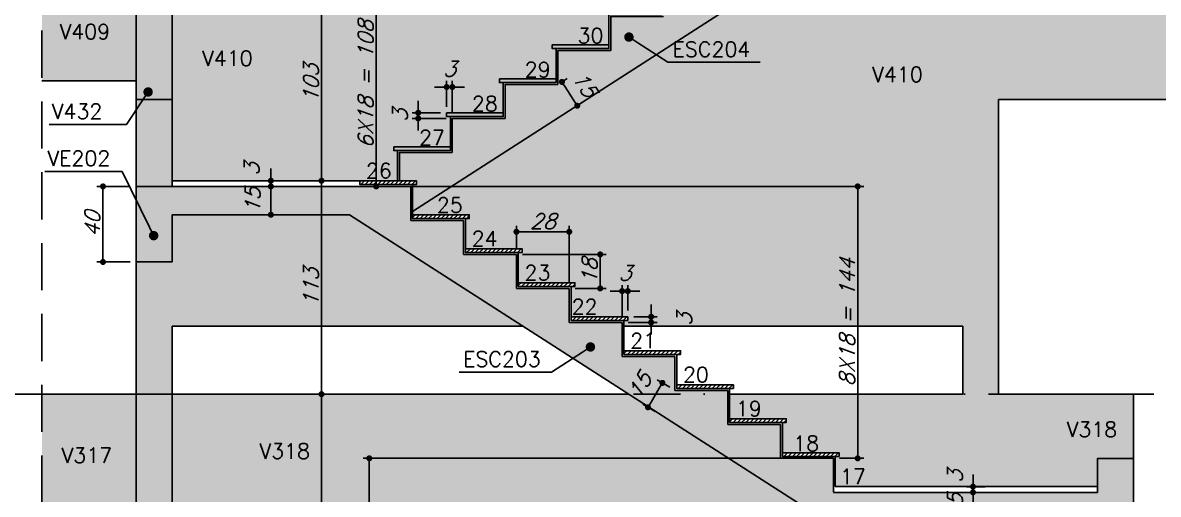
# Model space of a CAD drawing. Extents: x 0 to 6870, y 0 to 4205.
# Drawn here: x 415 to 1017, y 1474 to 1724 of the extents above; entities that cross this region are included whole.
import ezdxf
from ezdxf import colors
from ezdxf.entities.mleader import LeaderData, LeaderLine
from ezdxf.math import Vec2, Vec3

# ---------------------------------------------------------------- set-up
doc = ezdxf.new("R2010")
doc.units = 0
doc.header["$LTSCALE"] = 50
doc.header["$MEASUREMENT"] = 0
doc.linetypes.add('DASHED', pattern=[0.75, 0.5, -0.25])
doc.linetypes.add('DIVIDE2', pattern=[0.625, 0.25, -0.125, 0, -0.125, 0, -0.125])
doc.layers.get('0').update_dxf_attribs({"linetype": 'CONTINUOUS'})
doc.layers.get('DEFPOINTS').update_dxf_attribs({"linetype": 'CONTINUOUS'})
for name, color, linetype in [('F-AUX-RED', 1, 'CONTINUOUS'), ('F-BOCEL CORTE', 2, 'CONTINUOUS'), ('F-BOCEL VISTA', 253, 'CONTINUOUS'), ('F-CORTE', 4, 'CONTINUOUS'), ('F-COTAS', 106, 'CONTINUOUS'), ('F-EIXOS-DET', 1, 'CONTINUOUS'), ('F-ESC CORTE', 4, 'CONTINUOUS'), ('F-ESC NOME', 2, 'CONTINUOUS'), ('F-ESC NUM', 2, 'CONTINUOUS'), ('F-ESC SOLIDO CORTE', 71, 'CONTINUOUS'), ('F-ESC VISTA', 2, 'CONTINUOUS'), ('F-REV_VISTA', 254, 'CONTINUOUS'), ('F-REVESTIMENTO', 1, 'CONTINUOUS'), ('F-SOLIDO', 71, 'CONTINUOUS'), ('F-TEXTO-YELLOW', 2, 'CONTINUOUS'), ('F-VISTA', 2, 'CONTINUOUS'), ('F-VISTA SÓLIDO', 254, 'CONTINUOUS'), ('F-VISTA SÓLIDO ESCADA', 253, 'CONTINUOUS')]:
    doc.layers.add(name, color=color, linetype=linetype)
doc.styles.add('5385-ARQ-PB-BAS-PLA-TER-TORRE-A-106-TXT$0$R60-75', font='romans.shx', dxfattribs={"height": 0.1125})
doc.styles.add('CP-TEXT-INCL', font='romans.shx', dxfattribs={"oblique": 20})
doc.styles.add('MCP', font='romans.shx')
doc.styles.add('ROMANS', font='romans.shx')
doc.styles.get("Standard").update_dxf_attribs({"font": 'ROMANS.SHX'})
doc.dimstyles.new('CP-COTAS-50', dxfattribs={"dimscale": 0.64, "dimtxt": 12.5, "dimasz": 5, "dimexe": 5, "dimexo": 5, "dimgap": 2.5, "dimtad": 1, "dimdec": 1, "dimdsep": 46, "dimtxsty": 'CP-TEXT-INCL', "dimblk1": 'DOT', "dimblk2": 'DOT', "dimsah": 1, "dimcen": 9, "dimclrd": 256, "dimclre": 256, "dimclrt": 256, "dimadec": 0, "dimazin": 0, "dimtfac": 1, "dimtdec": 1, "dimtmove": 2, "dimatfit": 3, "dimldrblk": 'DOT', "dimfxl": 5, "dimtolj": 1, "dimarcsym": 0})

# ---------------------------------------------------------------- blocks, each defined once
blk = doc.blocks.new('_DOT')
at = {"color": 0, "linetype": 'ByBlock'}
blk.add_line((-0.5, 0), (-1, 0), dxfattribs=at)
at = {"color": 0, "linetype": 'ByBlock', "const_width": 0.5}
blk.add_lwpolyline([(-0.25, 0, 1), (0.25, 0, 1)], format="xyb", close=True, dxfattribs=at)
blk = doc.blocks.new('BOCEL_EST')
at = {"layer": 'F-BOCEL CORTE'}
h = blk.add_hatch(dxfattribs=at)
h.set_pattern_fill('ANSI31', color=2, scale=0.5)
h.set_pattern_definition([(45, (0, 0), (-1.122532, 1.122532), [])])
h.paths.add_polyline_path([(13.59, -262.25), (13.59, -260.25), (-16.41, -260.25), (-16.41, -262.25)])
at = {"layer": 'F-BOCEL CORTE', "color": 2}
blk.add_lwpolyline([(-16.41, -260.25), (-16.41, -262.25), (13.59, -262.25), (13.59, -260.25), (-16.41, -260.25)], dxfattribs=at)
blk = doc.blocks.new('BOCEL_VISTA_EST')
at = {"layer": 'F-BOCEL VISTA'}
h = blk.add_hatch(color=254, dxfattribs=at)
h.dxf.hatch_style = 1
h.paths.add_polyline_path([(-209.57, -462.94), (-209.57, -460.94), (-239.57, -460.94), (-239.57, -462.94)])
blk.add_lwpolyline([(-239.57, -460.94), (-239.57, -462.94), (-209.57, -462.94), (-209.57, -460.94), (-239.57, -460.94)], dxfattribs=at)
blk = doc.blocks.new('*D464')
at = {"layer": 'DEFPOINTS', "color": 0, "linetype": 'Continuous', "transparency": 16777216}
for p in [(576.15, 1743), (573.19, 1640), (576.15, 1640)]:
    blk.add_point(p, dxfattribs=at)
at = {"layer": 'F-COTAS', "linetype": 'Continuous', "lineweight": -2, "transparency": 16777216}
for p, q in [((572.95, 1743), (569.99, 1743)), ((573.19, 1739.8), (573.19, 1643.2)), ((572.95, 1640), (569.99, 1640))]:
    blk.add_line(p, q, dxfattribs=at)
at = {"layer": 'F-COTAS', "linetype": 'Continuous', "lineweight": -2, "transparency": 16777216, "xscale": 3.2, "yscale": 3.2, "zscale": 3.2}
for p, rotation in [((573.19, 1743), 90), ((573.19, 1640), 270)]:
    blk.add_blockref('_DOT', p, dxfattribs=dict(at, rotation=rotation))
at = {"layer": 'F-COTAS', "linetype": 'Continuous', "transparency": 16777216, "insert": (567.59, 1691.5), "char_height": 8, "attachment_point": 5, "rotation": 90, "style": 'CP-TEXT-INCL'}
blk.add_mtext('\\A1;103', dxfattribs=at)
blk = doc.blocks.new('*D465')
at = {"layer": 'DEFPOINTS', "color": 0, "linetype": 'Continuous', "transparency": 16777216}
for p in [(576.15, 1640), (573.19, 1527), (576.15, 1527)]:
    blk.add_point(p, dxfattribs=at)
at = {"layer": 'F-COTAS', "linetype": 'Continuous', "lineweight": -2, "transparency": 16777216}
for p, q in [((572.95, 1640), (569.99, 1640)), ((573.19, 1636.8), (573.19, 1530.2)), ((572.95, 1527), (569.99, 1527))]:
    blk.add_line(p, q, dxfattribs=at)
at = {"layer": 'F-COTAS', "linetype": 'Continuous', "lineweight": -2, "transparency": 16777216, "xscale": 3.2, "yscale": 3.2, "zscale": 3.2}
for p, rotation in [((573.19, 1640), 90), ((573.19, 1527), 270)]:
    blk.add_blockref('_DOT', p, dxfattribs=dict(at, rotation=rotation))
at = {"layer": 'F-COTAS', "linetype": 'Continuous', "transparency": 16777216, "insert": (567.59, 1583.5), "char_height": 8, "attachment_point": 5, "rotation": 90, "style": 'CP-TEXT-INCL'}
blk.add_mtext('\\A1;113', dxfattribs=at)
blk = doc.blocks.new('*D466')
at = {"layer": 'DEFPOINTS', "color": 0, "linetype": 'Continuous', "transparency": 16777216}
for p in [(576.15, 1527), (571.75, 1315), (573.19, 1315)]:
    blk.add_point(p, dxfattribs=at)
at = {"layer": 'F-COTAS', "linetype": 'Continuous', "lineweight": -2, "transparency": 16777216}
for p, q in [((572.95, 1527), (569.99, 1527)), ((573.19, 1523.8), (573.19, 1318.2)), ((574.95, 1315), (576.39, 1315))]:
    blk.add_line(p, q, dxfattribs=at)
at = {"layer": 'F-COTAS', "linetype": 'Continuous', "lineweight": -2, "transparency": 16777216, "xscale": 3.2, "yscale": 3.2, "zscale": 3.2}
for p, rotation in [((573.19, 1527), 90), ((573.19, 1315), 270)]:
    blk.add_blockref('_DOT', p, dxfattribs=dict(at, rotation=rotation))
at = {"layer": 'F-COTAS', "linetype": 'Continuous', "transparency": 16777216, "insert": (567.59, 1421), "char_height": 8, "attachment_point": 5, "rotation": 90, "style": 'CP-TEXT-INCL'}
blk.add_mtext('\\A1;212', dxfattribs=at)
blk = doc.blocks.new('*D472')
at = {"layer": 'DEFPOINTS', "color": 0, "linetype": 'Continuous', "transparency": 16777216}
for p in [(918.48, 1477.99), (928.16, 1477.99), (928.16, 1474.99)]:
    blk.add_point(p, dxfattribs=at)
at = {"layer": 'F-COTAS', "linetype": 'Continuous', "lineweight": -2, "transparency": 16777216}
for p, q in [((918.48, 1481.19), (918.48, 1484.39)), ((924.96, 1477.99), (915.28, 1477.99)), ((924.96, 1474.99), (915.28, 1474.99)), ((918.48, 1474.99), (918.48, 1477.99)), ((918.48, 1471.79), (918.48, 1468.59))]:
    blk.add_line(p, q, dxfattribs=at)
at = {"layer": 'F-COTAS', "linetype": 'Continuous', "lineweight": -2, "transparency": 16777216, "xscale": 3.2, "yscale": 3.2, "zscale": 3.2}
for p, rotation in [((918.48, 1477.99), 270), ((918.48, 1474.99), 90)]:
    blk.add_blockref('_DOT', p, dxfattribs=dict(at, rotation=rotation))
at = {"layer": 'F-COTAS', "linetype": 'Continuous', "transparency": 16777216, "insert": (908.88, 1483.43), "char_height": 8, "attachment_point": 5, "rotation": 90, "style": 'CP-TEXT-INCL'}
blk.add_mtext('\\A1;3', dxfattribs=at)
blk = doc.blocks.new('*D473')
at = {"layer": 'DEFPOINTS', "color": 0, "linetype": 'Continuous', "transparency": 16777216}
for p in [(926.54, 1474.99), (918.48, 1459.99), (925.45, 1459.99)]:
    blk.add_point(p, dxfattribs=at)
at = {"layer": 'F-COTAS', "linetype": 'Continuous', "lineweight": -2, "transparency": 16777216}
for p, q in [((923.34, 1474.99), (915.28, 1474.99)), ((918.48, 1471.79), (918.48, 1463.19)), ((922.25, 1459.99), (915.28, 1459.99))]:
    blk.add_line(p, q, dxfattribs=at)
at = {"layer": 'F-COTAS', "linetype": 'Continuous', "lineweight": -2, "transparency": 16777216, "xscale": 3.2, "yscale": 3.2, "zscale": 3.2}
for p, rotation in [((918.48, 1474.99), 90), ((918.48, 1459.99), 270)]:
    blk.add_blockref('_DOT', p, dxfattribs=dict(at, rotation=rotation))
at = {"layer": 'F-COTAS', "linetype": 'Continuous', "transparency": 16777216, "insert": (908.88, 1467.49), "char_height": 8, "attachment_point": 5, "rotation": 90, "style": 'CP-TEXT-INCL'}
blk.add_mtext('\\A1;15', dxfattribs=at)
blk = doc.blocks.new('*D483')
at = {"layer": 'DEFPOINTS', "color": 0, "linetype": 'Continuous', "transparency": 16777216}
for p in [(546.35, 1637), (554.31, 1637), (554.31, 1622)]:
    blk.add_point(p, dxfattribs=at)
at = {"layer": 'F-COTAS', "linetype": 'Continuous', "lineweight": -2, "transparency": 16777216}
for p, q in [((551.11, 1637), (543.15, 1637)), ((546.35, 1625.2), (546.35, 1633.8)), ((551.11, 1622), (543.15, 1622))]:
    blk.add_line(p, q, dxfattribs=at)
at = {"layer": 'F-COTAS', "linetype": 'Continuous', "lineweight": -2, "transparency": 16777216, "xscale": 3.2, "yscale": 3.2, "zscale": 3.2}
for p, rotation in [((546.35, 1637), 90), ((546.35, 1622), 270)]:
    blk.add_blockref('_DOT', p, dxfattribs=dict(at, rotation=rotation))
at = {"layer": 'F-COTAS', "linetype": 'Continuous', "transparency": 16777216, "insert": (536.75, 1629.5), "char_height": 8, "attachment_point": 5, "rotation": 90, "style": 'CP-TEXT-INCL'}
blk.add_mtext('\\A1;15', dxfattribs=at)
blk = doc.blocks.new('*D484')
at = {"layer": 'DEFPOINTS', "color": 0, "linetype": 'Continuous', "transparency": 16777216}
for p in [(546.35, 1640), (553.02, 1640), (553.02, 1637)]:
    blk.add_point(p, dxfattribs=at)
at = {"layer": 'F-COTAS', "linetype": 'Continuous', "lineweight": -2, "transparency": 16777216}
for p, q in [((546.35, 1643.2), (546.35, 1646.4)), ((549.82, 1640), (543.15, 1640)), ((549.82, 1637), (543.15, 1637)), ((546.35, 1637), (546.35, 1640)), ((546.35, 1633.8), (546.35, 1630.6))]:
    blk.add_line(p, q, dxfattribs=at)
at = {"layer": 'F-COTAS', "linetype": 'Continuous', "lineweight": -2, "transparency": 16777216, "xscale": 3.2, "yscale": 3.2, "zscale": 3.2}
for p, rotation in [((546.35, 1640), 270), ((546.35, 1637), 90)]:
    blk.add_blockref('_DOT', p, dxfattribs=dict(at, rotation=rotation))
at = {"layer": 'F-COTAS', "linetype": 'Continuous', "transparency": 16777216, "insert": (536.16, 1646.08), "char_height": 8, "attachment_point": 5, "rotation": 90, "style": 'CP-TEXT-INCL'}
blk.add_mtext('\\A1;3', dxfattribs=at)
blk = doc.blocks.new('*D488')
at = {"layer": 'DEFPOINTS', "color": 0, "linetype": 'Continuous', "transparency": 16777216}
for p in [(457.38, 1637), (475, 1637), (475, 1597)]:
    blk.add_point(p, dxfattribs=at)
at = {"layer": 'F-COTAS', "linetype": 'Continuous', "lineweight": -2, "transparency": 16777216}
for p, q in [((471.8, 1637), (454.18, 1637)), ((457.38, 1600.2), (457.38, 1633.8)), ((471.8, 1597), (454.18, 1597))]:
    blk.add_line(p, q, dxfattribs=at)
at = {"layer": 'F-COTAS', "linetype": 'Continuous', "lineweight": -2, "transparency": 16777216, "xscale": 3.2, "yscale": 3.2, "zscale": 3.2}
for p, rotation in [((457.38, 1637), 90), ((457.38, 1597), 270)]:
    blk.add_blockref('_DOT', p, dxfattribs=dict(at, rotation=rotation))
at = {"layer": 'F-COTAS', "linetype": 'Continuous', "transparency": 16777216, "insert": (451.78, 1617), "char_height": 8, "attachment_point": 5, "rotation": 90, "style": 'CP-TEXT-INCL'}
blk.add_mtext('\\A1;40', dxfattribs=at)
blk = doc.blocks.new('*D492')
at = {"layer": 'DEFPOINTS', "color": 0, "linetype": 'Continuous', "transparency": 16777216}
for p in [(1040.67, 1527), (1040.67, 1527), (1003.5, 1459.99)]:
    blk.add_point(p, dxfattribs=at)
at = {"layer": 'F-COTAS', "linetype": 'Continuous', "lineweight": -2, "transparency": 16777216}
for p, q in [((1040.67, 1463.19), (1040.67, 1523.8)), ((1006.7, 1459.99), (1043.87, 1459.99))]:
    blk.add_line(p, q, dxfattribs=at)
at = {"layer": 'F-COTAS', "linetype": 'Continuous', "lineweight": -2, "transparency": 16777216, "xscale": 3.2, "yscale": 3.2, "zscale": 3.2}
for p, rotation in [((1040.67, 1527), 90), ((1040.67, 1459.99), 270)]:
    blk.add_blockref('_DOT', p, dxfattribs=dict(at, rotation=rotation))
at = {"layer": 'F-COTAS', "linetype": 'Continuous', "transparency": 16777216, "insert": (1035.07, 1493.5), "char_height": 8, "attachment_point": 5, "rotation": 90, "style": 'CP-TEXT-INCL'}
blk.add_mtext('\\A1;67', dxfattribs=at)
blk = doc.blocks.new('*D504')
at = {"layer": 'DEFPOINTS', "color": 0, "linetype": 'Continuous', "transparency": 16777216}
for p in [(760.5, 1529), (746.19, 1520.04), (752.83, 1516.1)]:
    blk.add_point(p, dxfattribs=at)
at = {"layer": 'F-COTAS', "linetype": 'Continuous', "lineweight": -2, "transparency": 16777216}
for p, q in [((752.22, 1530.2), (747.82, 1522.8)), ((757.75, 1530.63), (751.1, 1534.58)), ((750.08, 1517.73), (743.44, 1521.68))]:
    blk.add_line(p, q, dxfattribs=at)
at = {"layer": 'F-COTAS', "linetype": 'Continuous', "lineweight": -2, "transparency": 16777216, "xscale": 3.2, "yscale": 3.2, "zscale": 3.2}
for p, rotation in [((753.86, 1532.95), 59.28101871452205), ((746.19, 1520.04), 239.281018714522)]:
    blk.add_blockref('_DOT', p, dxfattribs=dict(at, rotation=rotation))
at = {"layer": 'F-COTAS', "linetype": 'Continuous', "transparency": 16777216, "insert": (741.77, 1531.4), "char_height": 8, "attachment_point": 5, "rotation": 59.28102, "style": 'CP-TEXT-INCL'}
blk.add_mtext('\\A1;15', dxfattribs=at)
blk = doc.blocks.new('*D508')
at = {"layer": 'DEFPOINTS', "color": 0, "linetype": 'Continuous', "transparency": 16777216}
for p in [(698.5, 1691), (708.7, 1679.73), (706.59, 1678.37)]:
    blk.add_point(p, dxfattribs=at)
at = {"layer": 'F-COTAS', "linetype": 'Continuous', "lineweight": -2, "transparency": 16777216}
for p, q in [((701.19, 1692.73), (703.3, 1694.08)), ((702.34, 1689.66), (706.98, 1682.42)), ((709.29, 1680.1), (711.4, 1681.45))]:
    blk.add_line(p, q, dxfattribs=at)
at = {"layer": 'F-COTAS', "linetype": 'Continuous', "lineweight": -2, "transparency": 16777216, "xscale": 3.2, "yscale": 3.2, "zscale": 3.2}
for p, rotation in [((700.61, 1692.35), 122.662025214884), ((708.7, 1679.73), 302.662025214884)]:
    blk.add_blockref('_DOT', p, dxfattribs=dict(at, rotation=rotation))
at = {"layer": 'F-COTAS', "linetype": 'Continuous', "transparency": 16777216, "insert": (712.74, 1691.22), "char_height": 8, "attachment_point": 5, "rotation": 302.66203, "style": 'CP-TEXT-INCL'}
blk.add_mtext('\\A1;15', dxfattribs=at)
blk = doc.blocks.new('*D540')
at = {"layer": 'DEFPOINTS', "color": 0, "linetype": 'Continuous', "transparency": 16777216}
for p in [(676.5, 1612.97), (676.5, 1601), (704.5, 1583)]:
    blk.add_point(p, dxfattribs=at)
at = {"layer": 'F-COTAS', "linetype": 'Continuous', "lineweight": -2, "transparency": 16777216}
for p, q in [((676.5, 1604.2), (676.5, 1616.17)), ((701.3, 1612.97), (679.7, 1612.97)), ((704.5, 1586.2), (704.5, 1616.17))]:
    blk.add_line(p, q, dxfattribs=at)
at = {"layer": 'F-COTAS', "linetype": 'Continuous', "lineweight": -2, "transparency": 16777216, "xscale": 3.2, "yscale": 3.2, "zscale": 3.2, "rotation": 180}
blk.add_blockref('_DOT', (676.5, 1612.97), dxfattribs=at)
at = {"layer": 'F-COTAS', "linetype": 'Continuous', "lineweight": -2, "transparency": 16777216, "xscale": 3.2, "yscale": 3.2, "zscale": 3.2}
blk.add_blockref('_DOT', (704.5, 1612.97), dxfattribs=at)
at = {"layer": 'F-COTAS', "linetype": 'Continuous', "transparency": 16777216, "insert": (690.5, 1618.57), "char_height": 8, "attachment_point": 5, "style": 'CP-TEXT-INCL'}
blk.add_mtext('\\A1;28', dxfattribs=at)
blk = doc.blocks.new('*D541')
at = {"layer": 'DEFPOINTS', "color": 0, "linetype": 'Continuous', "transparency": 16777216}
for p in [(676.5, 1601), (704.5, 1583), (720.9, 1583)]:
    blk.add_point(p, dxfattribs=at)
at = {"layer": 'F-COTAS', "linetype": 'Continuous', "lineweight": -2, "transparency": 16777216}
for p, q in [((679.7, 1601), (724.1, 1601)), ((720.9, 1597.8), (720.9, 1586.2)), ((707.7, 1583), (724.1, 1583))]:
    blk.add_line(p, q, dxfattribs=at)
at = {"layer": 'F-COTAS', "linetype": 'Continuous', "lineweight": -2, "transparency": 16777216, "xscale": 3.2, "yscale": 3.2, "zscale": 3.2}
for p, rotation in [((720.9, 1601), 90), ((720.9, 1583), 270)]:
    blk.add_blockref('_DOT', p, dxfattribs=dict(at, rotation=rotation))
at = {"layer": 'F-COTAS', "linetype": 'Continuous', "transparency": 16777216, "insert": (715.3, 1592), "char_height": 8, "attachment_point": 5, "rotation": 90, "style": 'CP-TEXT-INCL'}
blk.add_mtext('\\A1;18', dxfattribs=at)
blk = doc.blocks.new('*D542')
at = {"layer": 'DEFPOINTS', "color": 0, "linetype": 'Continuous', "transparency": 16777216}
for p in [(732.5, 1565), (735.5, 1568), (747.88, 1568)]:
    blk.add_point(p, dxfattribs=at)
at = {"layer": 'F-COTAS', "linetype": 'Continuous', "lineweight": -2, "transparency": 16777216}
for p, q in [((747.88, 1571.2), (747.88, 1574.4)), ((735.7, 1565), (751.08, 1565)), ((738.7, 1568), (751.08, 1568)), ((747.88, 1565), (747.88, 1568)), ((747.88, 1561.8), (747.88, 1558.6))]:
    blk.add_line(p, q, dxfattribs=at)
at = {"layer": 'F-COTAS', "linetype": 'Continuous', "lineweight": -2, "transparency": 16777216, "xscale": 3.2, "yscale": 3.2, "zscale": 3.2}
for p, rotation in [((747.88, 1568), 270), ((747.88, 1565), 90)]:
    blk.add_blockref('_DOT', p, dxfattribs=dict(at, rotation=rotation))
at = {"layer": 'F-COTAS', "linetype": 'Continuous', "transparency": 16777216, "insert": (765.48, 1566.5), "char_height": 8, "attachment_point": 5, "rotation": 90, "style": 'CP-TEXT-INCL'}
blk.add_mtext('\\A1;3', dxfattribs=at)
blk = doc.blocks.new('*D543')
at = {"layer": 'DEFPOINTS', "color": 0, "linetype": 'Continuous', "transparency": 16777216}
for p in [(735.5, 1581.58), (732.5, 1565), (735.5, 1568)]:
    blk.add_point(p, dxfattribs=at)
at = {"layer": 'F-COTAS', "linetype": 'Continuous', "lineweight": -2, "transparency": 16777216}
for p, q in [((732.5, 1568.2), (732.5, 1584.78)), ((735.5, 1571.2), (735.5, 1584.78)), ((729.3, 1581.58), (726.1, 1581.58)), ((732.5, 1581.58), (735.5, 1581.58)), ((738.7, 1581.58), (741.9, 1581.58))]:
    blk.add_line(p, q, dxfattribs=at)
at = {"layer": 'F-COTAS', "linetype": 'Continuous', "lineweight": -2, "transparency": 16777216, "xscale": 3.2, "yscale": 3.2, "zscale": 3.2}
blk.add_blockref('_DOT', (732.5, 1581.58), dxfattribs=at)
at = {"layer": 'F-COTAS', "linetype": 'Continuous', "lineweight": -2, "transparency": 16777216, "xscale": 3.2, "yscale": 3.2, "zscale": 3.2, "rotation": 180}
blk.add_blockref('_DOT', (735.5, 1581.58), dxfattribs=at)
at = {"layer": 'F-COTAS', "linetype": 'Continuous', "transparency": 16777216, "insert": (734, 1591.18), "char_height": 8, "attachment_point": 5, "style": 'CP-TEXT-INCL'}
blk.add_mtext('\\A1;3', dxfattribs=at)
blk = doc.blocks.new('*D568')
at = {"layer": 'DEFPOINTS', "color": 0, "linetype": 'Continuous', "transparency": 16777216}
for p in [(624.44, 1676), (639.5, 1676), (642.5, 1673)]:
    blk.add_point(p, dxfattribs=at)
at = {"layer": 'F-COTAS', "linetype": 'Continuous', "lineweight": -2, "transparency": 16777216}
for p, q in [((624.44, 1679.2), (624.44, 1682.4)), ((636.3, 1676), (621.24, 1676)), ((624.44, 1673), (624.44, 1676)), ((639.3, 1673), (621.24, 1673)), ((624.44, 1669.8), (624.44, 1666.6))]:
    blk.add_line(p, q, dxfattribs=at)
at = {"layer": 'F-COTAS', "linetype": 'Continuous', "lineweight": -2, "transparency": 16777216, "xscale": 3.2, "yscale": 3.2, "zscale": 3.2}
for p, rotation in [((624.44, 1676), 270), ((624.44, 1673), 90)]:
    blk.add_blockref('_DOT', p, dxfattribs=dict(at, rotation=rotation))
at = {"layer": 'F-COTAS', "linetype": 'Continuous', "transparency": 16777216, "insert": (614.84, 1674.5), "char_height": 8, "attachment_point": 5, "rotation": 90, "style": 'CP-TEXT-INCL'}
blk.add_mtext('\\A1;3', dxfattribs=at)
blk = doc.blocks.new('*D569')
at = {"layer": 'DEFPOINTS', "color": 0, "linetype": 'Continuous', "transparency": 16777216}
for p in [(639.5, 1689.64), (639.5, 1676), (642.5, 1673)]:
    blk.add_point(p, dxfattribs=at)
at = {"layer": 'F-COTAS', "linetype": 'Continuous', "lineweight": -2, "transparency": 16777216}
for p, q in [((639.5, 1679.2), (639.5, 1692.84)), ((642.5, 1676.2), (642.5, 1692.84)), ((636.3, 1689.64), (633.1, 1689.64)), ((642.5, 1689.64), (639.5, 1689.64)), ((645.7, 1689.64), (648.9, 1689.64))]:
    blk.add_line(p, q, dxfattribs=at)
at = {"layer": 'F-COTAS', "linetype": 'Continuous', "lineweight": -2, "transparency": 16777216, "xscale": 3.2, "yscale": 3.2, "zscale": 3.2}
blk.add_blockref('_DOT', (639.5, 1689.64), dxfattribs=at)
at = {"layer": 'F-COTAS', "linetype": 'Continuous', "lineweight": -2, "transparency": 16777216, "xscale": 3.2, "yscale": 3.2, "zscale": 3.2, "rotation": 180}
blk.add_blockref('_DOT', (642.5, 1689.64), dxfattribs=at)
at = {"layer": 'F-COTAS', "linetype": 'Continuous', "transparency": 16777216, "insert": (641, 1699.24), "char_height": 8, "attachment_point": 5, "style": 'CP-TEXT-INCL'}
blk.add_mtext('\\A1;3', dxfattribs=at)
blk = doc.blocks.new('*D597')
at = {"layer": 'DEFPOINTS', "color": 0, "transparency": 16777216}
for p in [(598.5, 1493), (844.5, 1493), (604.5, 1313)]:
    blk.add_point(p, dxfattribs=at)
at = {"layer": 'F-COTAS', "lineweight": -2, "transparency": 16777216}
for p, q in [((841.3, 1493), (595.3, 1493)), ((598.5, 1316.2), (598.5, 1489.8)), ((601.3, 1313), (595.3, 1313))]:
    blk.add_line(p, q, dxfattribs=at)
at = {"layer": 'F-COTAS', "lineweight": -2, "transparency": 16777216, "xscale": 3.2, "yscale": 3.2, "zscale": 3.2}
for p, rotation in [((598.5, 1493), 90), ((598.5, 1313), 270)]:
    blk.add_blockref('_DOT', p, dxfattribs=dict(at, rotation=rotation))
at = {"layer": 'F-COTAS', "transparency": 16777216, "insert": (592.9, 1403), "char_height": 8, "attachment_point": 5, "rotation": 90, "style": 'CP-TEXT-INCL'}
blk.add_mtext('\\A1;10X18 = 180', dxfattribs=at)
blk = doc.blocks.new('*D598')
at = {"layer": 'DEFPOINTS', "color": 0, "transparency": 16777216}
for p in [(617.5, 1637), (844.5, 1493), (857.358692, 1493)]:
    blk.add_point(p, dxfattribs=at)
at = {"layer": 'F-COTAS', "lineweight": -2, "transparency": 16777216}
for p, q in [((620.7, 1637), (860.558692, 1637)), ((857.358692, 1633.8), (857.358692, 1496.2)), ((847.7, 1493), (860.558692, 1493))]:
    blk.add_line(p, q, dxfattribs=at)
at = {"layer": 'F-COTAS', "lineweight": -2, "transparency": 16777216, "xscale": 3.2, "yscale": 3.2, "zscale": 3.2}
for p, rotation in [((857.358692, 1637), 90), ((857.358692, 1493), 270)]:
    blk.add_blockref('_DOT', p, dxfattribs=dict(at, rotation=rotation))
at = {"layer": 'F-COTAS', "transparency": 16777216, "insert": (851.758692, 1565), "char_height": 8, "attachment_point": 5, "rotation": 90, "style": 'CP-TEXT-INCL'}
blk.add_mtext('\\A1;8X18 = 144', dxfattribs=at)
blk = doc.blocks.new('*D599')
at = {"layer": 'DEFPOINTS', "color": 0, "transparency": 16777216}
for p in [(602.17, 1745), (754.5, 1745), (614.5, 1637)]:
    blk.add_point(p, dxfattribs=at)
at = {"layer": 'F-COTAS', "lineweight": -2, "transparency": 16777216}
for p, q in [((751.3, 1745), (598.97, 1745)), ((602.17, 1640.2), (602.17, 1741.8)), ((611.3, 1637), (598.97, 1637))]:
    blk.add_line(p, q, dxfattribs=at)
at = {"layer": 'F-COTAS', "lineweight": -2, "transparency": 16777216, "xscale": 3.2, "yscale": 3.2, "zscale": 3.2}
for p, rotation in [((602.17, 1745), 90), ((602.17, 1637), 270)]:
    blk.add_blockref('_DOT', p, dxfattribs=dict(at, rotation=rotation))
at = {"layer": 'F-COTAS', "transparency": 16777216, "insert": (596.57, 1691), "char_height": 8, "attachment_point": 5, "rotation": 90, "style": 'CP-TEXT-INCL'}
blk.add_mtext('\\A1;6X18 = 108', dxfattribs=at)

msp = doc.modelspace()

# ---------------------------------------------------------------- hatches: boundary and pattern name
at = {"layer": 'F-ESC SOLIDO CORTE'}
h = msp.add_hatch(color=256, dxfattribs=at)
h.dxf.hatch_style = 1
h.paths.add_polyline_path([(648.5, 1619), (620.5, 1619), (620.5, 1637), (475, 1637), (475, 1597), (494, 1597), (494, 1622), (588.09, 1622), (840.21, 1459.99), (984.5, 1459.99), (1003.5, 1459.99), (1003.5, 1492.99), (984.5, 1492.99), (984.5, 1474.99), (844.5, 1474.99), (844.5, 1493), (816.5, 1493), (816.5, 1511), (788.5, 1511), (788.5, 1529), (760.5, 1529), (760.5, 1547), (732.5, 1547), (732.5, 1565), (704.5, 1565), (704.5, 1583), (676.5, 1583), (676.5, 1601), (648.5, 1601)])
at = {"layer": 'F-SOLIDO', "linetype": 'Continuous'}
h = msp.add_hatch(color=256, dxfattribs=at)
h.dxf.hatch_style = 1
h.paths.add_polyline_path([(475, 1467), (494, 1467), (494, 1527), (475, 1527)])
h.paths.add_polyline_path([(475, 1743), (475, 1683), (494, 1683), (494, 1743)])
h.paths.add_polyline_path([(475, 3679), (494, 3679), (494, 3739), (475, 3739)])
h.paths.add_polyline_path([(475, 3337), (494, 3337), (494, 3397), (475, 3397)])
h.paths.add_polyline_path([(475, 2995), (494, 2995), (494, 3055), (475, 3055)])
at = {"layer": 'F-VISTA SÓLIDO', "linetype": 'Continuous'}
h = msp.add_hatch(color=256, dxfattribs=at)
h.dxf.hatch_style = 1
h.paths.add_polyline_path([(588.09, 1622), (494, 1622), (494, 1599.44), (475, 1599.44), (475, 1527), (494, 1527), (494, 1563), (679.87, 1563)])
h.paths.add_polyline_path([(725.5, 1728), (723.5, 1728), (723.5, 1730), (754.5, 1730), (754.5, 1743), (494, 1743), (494, 1683), (494, 1640), (591.9, 1640), (613.5, 1640), (613.5, 1656), (611.5, 1656), (611.5, 1658), (641.5, 1658), (641.5, 1674), (639.5, 1674), (639.5, 1676), (669.5, 1676), (669.5, 1692), (667.5, 1692), (667.5, 1694), (697.5, 1694), (697.5, 1710), (695.5, 1710), (695.5, 1712), (725.5, 1712)])
h.paths.add_polyline_path([(494, 1683), (475, 1683), (475, 1637), (494, 1637)])
h.paths.add_polyline_path([(475, 1743), (425, 1743), (425, 1693), (475, 1693)])
h.paths.add_polyline_path([(1120.5, 1728), (783.79, 1728), (621.5, 1623.67), (621.5, 1622), (651.5, 1622), (651.5, 1620), (649.5, 1620), (649.5, 1604), (679.5, 1604), (679.5, 1602), (677.5, 1602), (677.5, 1586), (707.5, 1586), (707.5, 1584), (705.5, 1584), (705.5, 1568), (735.5, 1568), (735.5, 1566), (733.5, 1566), (733.5, 1563), (913, 1563), (913, 1527), (932, 1527), (932, 1683), (1194.5, 1683), (1194.5, 1743), (1134.5, 1743), (1134.5, 1705), (1120.5, 1705)])
h = msp.add_hatch(color=256, dxfattribs=at)
h.dxf.hatch_style = 1
h.paths.add_polyline_path([(735.87, 1527), (494, 1527), (494, 1467), (494, 1460), (797.5, 1460), (837.5, 1460), (840.21, 1459.99), (829.14, 1467.11), (813.69, 1477)])
h.paths.add_polyline_path([(1003.5, 1527), (932, 1527), (789.5, 1527), (789.5, 1514), (819.5, 1514), (819.5, 1512), (817.5, 1512), (817.5, 1496), (847.5, 1496), (847.5, 1494), (845.5, 1494), (845.5, 1478), (984.5, 1478), (984.5, 1492.99), (1003.5, 1492.99)])
h.paths.add_polyline_path([(475, 1527), (425, 1527), (425, 1467), (475, 1467)])
at = {"layer": 'F-VISTA SÓLIDO ESCADA'}
h = msp.add_hatch(color=256, dxfattribs=at)
h.dxf.hatch_style = 1
h.paths.add_polyline_path([(726.5, 1727), (726.5, 1709), (698.5, 1709), (698.5, 1691), (670.5, 1691), (670.5, 1673), (642.5, 1673), (642.5, 1655), (614.5, 1655), (614.5, 1640), (623.5, 1640), (623.5, 1638), (621.5, 1638), (621.5, 1623.67), (646.91, 1640), (783.79, 1728), (843.15, 1728), (817.17, 1745), (782.5, 1745), (754.5, 1745), (754.5, 1727)])

# ---------------------------------------------------------------- linework, layer by layer
at = {"layer": 'F-AUX-RED', "color": 1, "linetype": 'DASHED'}
msp.add_line((425, 1057), (425, 3839), dxfattribs=at)
at = {"layer": 'F-CORTE', "linetype": 'Continuous'}
for points in [[(475, 1743), (475, 1683), (494, 1683), (494, 1743), (475, 1743)], [(475, 1527), (475, 1467), (494, 1467), (494, 1527), (475, 1527)]]:
    msp.add_lwpolyline(points, dxfattribs=at)
at = {"layer": 'F-EIXOS-DET'}
msp.add_lwpolyline([(425, 1527), (315, 1527)], dxfattribs=at)
at = {"layer": 'F-EIXOS-DET', "color": 252, "linetype": 'DIVIDE2', "ltscale": 2}
msp.add_lwpolyline([(425, 1527), (1269.5, 1527)], dxfattribs=at)
at = {"layer": 'F-ESC CORTE', "linetype": 'Continuous'}
for p, q in [((620.5, 1637), (620.5, 1619)), ((648.5, 1619), (648.5, 1601)), ((676.5, 1601), (676.5, 1583)), ((704.5, 1583), (704.5, 1565)), ((732.5, 1565), (732.5, 1547)), ((760.5, 1547), (760.5, 1529)), ((788.5, 1529), (788.5, 1511)), ((816.5, 1511), (816.5, 1493)), ((844.5, 1493), (844.5, 1475))]:
    msp.add_line(p, q, dxfattribs=at)
for points in [[(475, 1637), (475, 1597), (494, 1597), (494, 1622)], [(475, 1637), (620.5, 1637)], [(494, 1622), (588.09, 1622)], [(588.09, 1622), (840.21, 1459.99)], [(620.5, 1619), (648.5, 1619)], [(648.5, 1601), (676.5, 1601)], [(676.5, 1583), (704.5, 1583)], [(704.5, 1565), (732.5, 1565)], [(732.5, 1547), (760.5, 1547)], [(760.5, 1529), (788.5, 1529)], [(788.5, 1511), (816.5, 1511)], [(816.5, 1493), (844.5, 1493)], [(984.5, 1474.99), (984.5, 1492.99), (1003.5, 1492.99), (1003.5, 1459.99)], [(844.5, 1474.99), (984.5, 1474.99)], [(984.5, 1478), (984.5, 1474.99)]]:
    msp.add_lwpolyline(points, dxfattribs=at)
at = {"layer": 'F-ESC VISTA'}
for points in [[(621.5, 1623.67), (783.79, 1728)], [(726.5, 1709), (726.5, 1727), (754.5, 1727)], [(698.5, 1691), (698.5, 1709), (726.5, 1709)], [(670.5, 1673), (670.5, 1691), (698.5, 1691)], [(642.5, 1655), (642.5, 1673), (670.5, 1673)], [(614.5, 1640), (614.5, 1655), (642.5, 1655)]]:
    msp.add_lwpolyline(points, dxfattribs=at)
at = {"layer": 'F-REV_VISTA'}
for points in [[(725.5, 1710), (725.5, 1728), (753.5, 1728)], [(697.5, 1692), (697.5, 1710), (725.5, 1710)], [(669.5, 1674), (669.5, 1692), (697.5, 1692)], [(641.5, 1656), (641.5, 1674), (669.5, 1674)], [(613.5, 1640), (613.5, 1656), (641.5, 1656)]]:
    msp.add_lwpolyline(points, dxfattribs=at)
at = {"layer": 'F-REVESTIMENTO'}
for p, q in [((593.5, 1640), (494, 1640)), ((621.5, 1620), (621.5, 1638)), ((649.5, 1620), (621.5, 1620)), ((649.5, 1602), (649.5, 1620)), ((677.5, 1602), (649.5, 1602)), ((677.5, 1584), (677.5, 1602)), ((705.5, 1584), (677.5, 1584)), ((705.5, 1566), (705.5, 1584)), ((733.5, 1548), (733.5, 1566)), ((761.5, 1548), (733.5, 1548)), ((761.5, 1530), (761.5, 1548)), ((789.5, 1530), (761.5, 1530)), ((789.5, 1512), (789.5, 1530)), ((817.5, 1512), (789.5, 1512)), ((817.5, 1496), (817.5, 1512)), ((845.5, 1494), (817.5, 1494)), ((845.5, 1478), (845.5, 1494))]:
    msp.add_line(p, q, dxfattribs=at)
msp.add_lwpolyline([(845.5, 1478), (984.5, 1478)], dxfattribs=at)
at = {"layer": 'F-VISTA'}
for p, q in [((932, 1527), (932, 1683)), ((913, 1527), (913, 1563))]:
    msp.add_line(p, q, dxfattribs=at)
at = {"layer": 'F-VISTA', "linetype": 'Continuous'}
for p, q in [((1003.5, 1527), (932, 1527)), ((1003.5, 1474.99), (1003.5, 1527))]:
    msp.add_line(p, q, dxfattribs=at)
for points in [[(475, 1693), (425, 1693)], [(494, 1563), (679.91, 1563)], [(733.5, 1563), (913, 1563)]]:
    msp.add_lwpolyline(points, dxfattribs=at)
at = {"layer": 'F-VISTA'}
for points in [[(475, 1637), (475, 1683)], [(494, 1637), (494, 1683)], [(932, 1683), (1194.5, 1683)], [(475, 1527), (475, 1597)], [(494, 1527), (494, 1563)], [(475, 1527), (425, 1527)], [(494, 1527), (735.87, 1527)], [(789.5, 1527), (913, 1527)]]:
    msp.add_lwpolyline(points, dxfattribs=at)

# ---------------------------------------------------------------- block references
at = {"layer": 'F-BOCEL CORTE'}
for p in [(609.91, 1900.25), (637.91, 1882.25), (665.91, 1864.25), (693.91, 1846.25), (721.91, 1828.25), (749.91, 1810.25), (777.91, 1792.25), (805.91, 1774.25), (833.91, 1756.25)]:
    msp.add_blockref('BOCEL_EST', p, dxfattribs=at)
at = {"layer": 'F-BOCEL VISTA'}
for p in [(935.07, 2172.94), (907.07, 2154.94), (879.07, 2136.94), (851.07, 2118.94)]:
    msp.add_blockref('BOCEL_VISTA_EST', p, dxfattribs=at)

# ---------------------------------------------------------------- texts
at = {"layer": 'F-ESC NOME', "style": 'ROMANS'}
for s, p in [('ESC204', (759.29, 1705.64)), ('ESC203', (648.24, 1541.54))]:
    msp.add_text(s, height=8, dxfattribs=at).set_placement(p)
at = {"layer": 'F-ESC NUM', "style": '5385-ARQ-PB-BAS-PLA-TER-TORRE-A-106-TXT$0$R60-75'}
for s, p in [('30', (708.89, 1712.84)), ('29', (680.89, 1694.84)), ('28', (652.89, 1676.84)), ('27', (624.89, 1658.84)), ('26', (596.7, 1641.31)), ('25', (634.31, 1623.11)), ('24', (652.77, 1605.31)), ('23', (680.77, 1587.31)), ('22', (705.77, 1569.31)), ('21', (736.77, 1551.31)), ('20', (764.77, 1533.31)), ('19', (792.77, 1515.31)), ('18', (823.18, 1496.88)), ('17', (847.94, 1479.4))]:
    msp.add_text(s, height=8, dxfattribs=at).set_placement(p)
at = {"layer": 'F-TEXTO-YELLOW', "style": 'MCP'}
for s, p in [('V409', (434.44, 1714.97)), ('V410', (509.96, 1700.87)), ('V410', (865.09, 1692.28)), ('V432', (430.29, 1672.71)), ('VE202', (427.99, 1647.89)), ('V318', (968.14, 1504.31)), ('V317', (435.48, 1490.62)), ('V318', (540.34, 1492.8))]:
    msp.add_text(s, height=8, dxfattribs=at).set_placement(p)

# ---------------------------------------------------------------- dimensions: what is measured, and where the dimension line sits
at = {"layer": 'F-COTAS'}
for base, p1, p2, text, picture, middle in [((602.17, 1745), (614.5, 1637), (754.5, 1745), '6X18 = <>', '*D599', (596.57, 1691)), ((857.36, 1493), (617.5, 1637), (844.5, 1493), '8X18 = <>', '*D598', (851.76, 1565)), ((598.5, 1493), (604.5, 1313), (844.5, 1493), '10X18 = 180', '*D597', (592.9, 1403))]:
    dim = msp.add_linear_dim(base=base, p1=p1, p2=p2, angle=90, text=text, dimstyle='CP-COTAS-50', dxfattribs=at)
    dim.commit()
    dim.dimension.update_dxf_attribs({"geometry": picture, "text_midpoint": middle})
at = {"layer": 'F-COTAS', "linetype": 'Continuous'}
for base, p1, p2, picture, middle in [((573.19, 1640), (576.15, 1743), (576.15, 1640), '*D464', (567.59, 1691.5)), ((624.44, 1676), (642.5, 1673), (639.5, 1676), '*D568', (614.84, 1674.5)), ((457.38, 1637), (475, 1597), (475, 1637), '*D488', (451.78, 1617)), ((546.35, 1637), (554.31, 1622), (554.31, 1637), '*D483', (536.75, 1629.5)), ((573.19, 1527), (576.15, 1640), (576.15, 1527), '*D465', (567.59, 1583.5)), ((720.9, 1583), (676.5, 1601), (704.5, 1583), '*D541', (715.3, 1592)), ((747.88, 1568), (732.5, 1565), (735.5, 1568), '*D542', (765.48, 1566.5)), ((573.19, 1315), (576.15, 1527), (571.75, 1315), '*D466', (567.59, 1421)), ((1040.67, 1527), (1003.5, 1459.99), (1040.67, 1527), '*D492', (1035.07, 1493.5)), ((918.48, 1459.99), (926.54, 1474.99), (925.45, 1459.99), '*D473', (908.88, 1467.49))]:
    dim = msp.add_linear_dim(base=base, p1=p1, p2=p2, angle=90, dimstyle='CP-COTAS-50', dxfattribs=at)
    dim.commit()
    dim.dimension.update_dxf_attribs({"geometry": picture, "text_midpoint": middle})
for base, p1, p2, picture, middle in [((639.5, 1689.64), (642.5, 1673), (639.5, 1676), '*D569', (641, 1699.24)), ((676.5, 1612.97), (704.5, 1583), (676.5, 1601), '*D540', (690.5, 1618.57)), ((735.5, 1581.58), (732.5, 1565), (735.5, 1568), '*D543', (734, 1591.18))]:
    dim = msp.add_linear_dim(base=base, p1=p1, p2=p2, dimstyle='CP-COTAS-50', dxfattribs=at)
    dim.commit()
    dim.dimension.update_dxf_attribs({"geometry": picture, "text_midpoint": middle})
for p1, p2, distance, picture, middle in [((698.5, 1691), (706.59, 1678.37), 2.51, '*D508', (712.74, 1691.22)), ((760.5, 1529), (752.83, 1516.1), -7.73, '*D504', (741.77, 1531.4))]:
    dim = msp.add_aligned_dim(p1=p1, p2=p2, distance=distance, dimstyle='CP-COTAS-50', dxfattribs=at)
    dim.commit()
    dim.dimension.update_dxf_attribs({"geometry": picture, "text_midpoint": middle})
for base, p1, p2, picture, middle in [((546.35, 1640), (553.02, 1637), (553.02, 1640), '*D484', (536.16, 1646.08)), ((918.48, 1477.99), (928.16, 1474.99), (928.16, 1477.99), '*D472', (908.88, 1483.43))]:
    dim = msp.add_linear_dim(base=base, p1=p1, p2=p2, angle=90, dimstyle='CP-COTAS-50', dxfattribs=at)
    dim.commit()
    dim.dimension.update_dxf_attribs({"geometry": picture, "text_midpoint": middle, "dimtype": 160})

# ---------------------------------------------------------------- leaders
at = {"layer": 'F-AUX-RED'}
ml = msp.add_multileader_mtext('Standard', dxfattribs=at)
ml.set_content('', color=256)
ml.set_leader_properties()
ml.set_arrow_properties(name='DOT')
ml.build(insert=Vec2(0, 0))
ml.multileader.update_dxf_attribs({"text_right_attachment_type": 6, "dogleg_length": 0.36, "arrow_head_size": 5})
ctx = ml.context
ctx.base_point, ctx.char_height, ctx.arrow_head_size, ctx.landing_gap_size, ctx.plane_origin = Vec3(805.6, 1702.73), 0.18, 5, 0.09, Vec3(736.12, 1720.73)
ctx.right_attachment = 6
notes = []
notes.append((ctx, [(0, (1, 1, 0), (756.76, 1702.73), (1, 0), 48.84, [(0, [(736.12, 1716.09)], 0, [])])]))
ctx.mtext.insert, ctx.mtext.flow_direction = Vec3(805.69, 1702.82), 5
ml = msp.add_multileader_mtext('Standard', dxfattribs=at)
ml.set_content('', color=256)
ml.set_leader_properties()
ml.set_arrow_properties(name='DOT')
ml.build(insert=Vec2(0, 0))
ml.multileader.update_dxf_attribs({"text_right_attachment_type": 6, "text_top_attachment_type": 0, "text_bottom_attachment_type": 0, "dogleg_length": 0.36, "arrow_head_size": 5})
ctx = ml.context
ctx.base_point, ctx.char_height, ctx.arrow_head_size, ctx.landing_gap_size, ctx.plane_origin = Vec3(428.82, 1669.89), 0.18, 5, 0.09, Vec3(481.28, 1672)
ctx.right_attachment, ctx.text_align_type = 6, 2
notes.append((ctx, [(0, (1, 1, 0), (469.83, 1669.8), (-1, 0), 40.83, [(0, [(481.28, 1687)], 256, [])])]))
ctx.mtext.insert, ctx.mtext.alignment, ctx.mtext.flow_direction = Vec3(428.91, 1669.98), 3, 5
ml = msp.add_multileader_mtext('Standard', dxfattribs=at)
ml.set_content('', color=256)
ml.set_leader_properties()
ml.set_arrow_properties(name='DOT')
ml.build(insert=Vec2(0, 0))
ml.multileader.update_dxf_attribs({"text_right_attachment_type": 6, "text_top_attachment_type": 0, "text_bottom_attachment_type": 0, "dogleg_length": 0.36, "arrow_head_size": 5})
ctx = ml.context
ctx.base_point, ctx.char_height, ctx.arrow_head_size, ctx.landing_gap_size, ctx.plane_origin = Vec3(426.53, 1645.07), 0.18, 5, 0.09, Vec3(478.98, 1647.19)
ctx.right_attachment, ctx.text_align_type = 6, 2
notes.append((ctx, [(0, (1, 1, 0), (467.54, 1644.98), (-1, 0), 40.83, [(0, [(484.24, 1610.92)], 256, [])])]))
ctx.mtext.insert, ctx.mtext.alignment, ctx.mtext.flow_direction = Vec3(426.62, 1645.16), 3, 5
ml = msp.add_multileader_mtext('Standard', dxfattribs=at)
ml.set_content('', color=256)
ml.set_leader_properties()
ml.set_arrow_properties(name='DOT')
ml.build(insert=Vec2(0, 0))
ml.multileader.update_dxf_attribs({"text_right_attachment_type": 6, "dogleg_length": 0.36, "arrow_head_size": 5})
ctx = ml.context
ctx.base_point, ctx.char_height, ctx.arrow_head_size, ctx.landing_gap_size, ctx.plane_origin = Vec3(646.06, 1538.72), 0.18, 5, 0.09, Vec3(715.72, 1556.63)
ctx.right_attachment, ctx.text_align_type = 6, 2
notes.append((ctx, [(0, (1, 1, 0), (695.08, 1538.63), (-1, 0), 48.84, [(0, [(715.72, 1551.99)], 0, [])])]))
ctx.mtext.insert, ctx.mtext.alignment, ctx.mtext.flow_direction = Vec3(646.15, 1538.81), 3, 5
for ctx, leaders in notes:
    for number, flags, end, landing, length, lines in leaders:
        leader = LeaderData()
        leader.index, (leader.has_last_leader_line, leader.has_dogleg_vector, leader.attachment_direction) = number, flags
        leader.last_leader_point, leader.dogleg_vector, leader.dogleg_length = Vec3(end), Vec3(landing), length
        for number, points, colour, breaks in lines:
            line = LeaderLine()
            line.index, line.vertices, line.color, line.breaks = number, Vec3.list(points), colors.encode_raw_color(colour), breaks
            leader.lines.append(line)
        ctx.leaders.append(leader)

doc.saveas('drawing.dxf')
